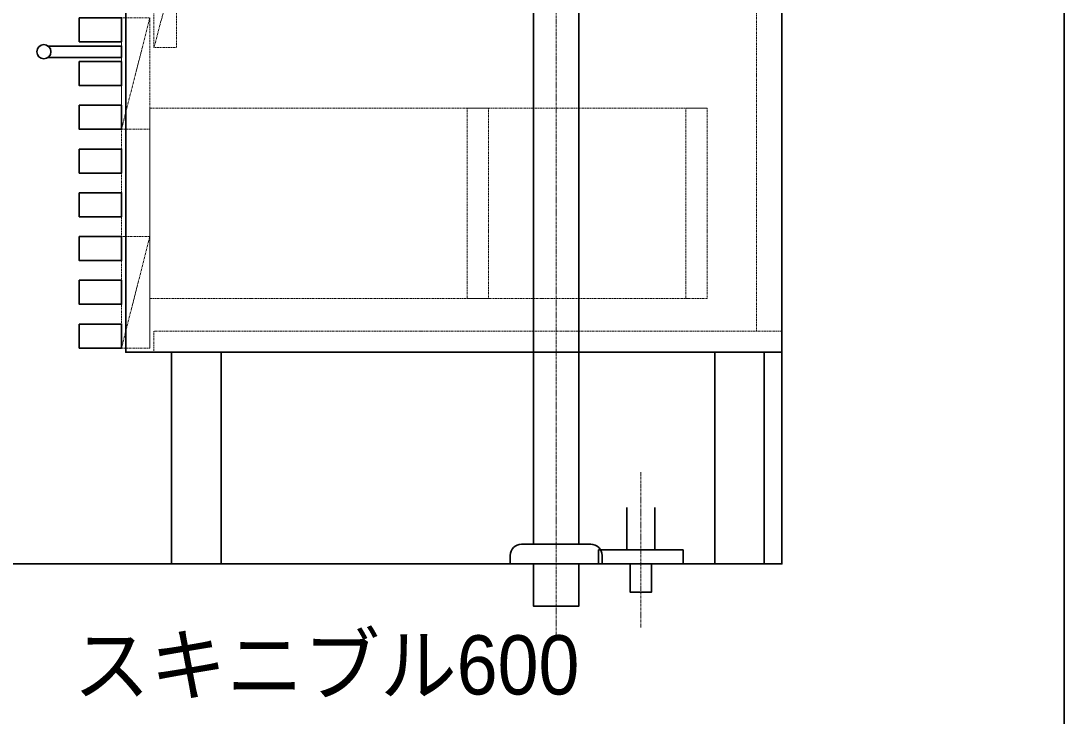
# Model space of a CAD drawing. Units: millimetres, scale not verified. Extents: x -6062 to 6062, y -3045 to 3045.
# Drawn here: x 1473 to 2212, y -548 to -55 of the extents above; entities that cross this region are included whole.
import ezdxf
from ezdxf.enums import TextEntityAlignment as Align

# ---------------------------------------------------------------- set-up
doc = ezdxf.new("R2010")
doc.units = ezdxf.units.MM
doc.header["$LTSCALE"] = 20
doc.linetypes.add('USER1', pattern=[2.91, 1.76, -0.4, 0.35, -0.4])
doc.linetypes.add('USER2', pattern=[1.11, 0.71, -0.4])
for name, color, linetype, lineweight in [('0-0_1図面枠', 7, 'Continuous', 20), ('0-1_5ボウル・キャビネット', 7, 'Continuous', 15), ('0-5_4給排水', 7, 'Continuous', 30)]:
    doc.layers.add(name, color=color, linetype=linetype, lineweight=lineweight)
doc.styles.add('ＭＳ Ｐゴシック', font='')
doc.styles.get('ＭＳ Ｐゴシック').set_extended_font_data('MS PGothic')

# ---------------------------------------------------------------- blocks, each defined once
blk = doc.blocks.new('グループ-2')
at = {"layer": '0-0_1図面枠', "lineweight": 35}
blk.add_lwpolyline([(-80000, 55400), (80000, 55400), (80000, -55400), (-80000, -55400)], close=True, dxfattribs=at)
blk = doc.blocks.new('図面枠')
at = {"layer": '0-0_1図面枠'}
blk.add_blockref('グループ-2', (0, 0), dxfattribs=at)
blk = doc.blocks.new('グループ-35')
at = {"layer": '0-5_4給排水', "linetype": 'USER1', "lineweight": 15}
blk.add_line((74000, -7500), (74000, -9700), dxfattribs=at)
at = {"layer": '0-5_4給排水'}
blk.add_lwpolyline([(73800, -8000), (73800, -8600), (74200, -8600), (74200, -8000)], dxfattribs=at)
for points in [[(73400, -8600), (74600, -8600), (74600, -8800), (73400, -8800)], [(73850, -8800), (74150, -8800), (74150, -9200), (73850, -9200)]]:
    blk.add_lwpolyline(points, close=True, dxfattribs=at)
blk = doc.blocks.new('グループ-39')
at = {"layer": '0-5_4給排水', "linetype": 'USER1', "lineweight": 15}
blk.add_line((72800, -9860), (72800, 2220), dxfattribs=at)
at = {"layer": '0-5_4給排水'}
blk.add_line((72150, -8706.7), (72150, -8680), dxfattribs=at)
for points in [[(72480, 1140), (72480, -8520), (73120, -8520), (73120, 1140)], [(72310, -8520), (72312.5, -8520), (73287.5, -8520), (73290, -8520)], [(73450, -8680), (73450, -8706.7), (73450, -8800), (72150, -8800), (72150, -8706.7)]]:
    blk.add_lwpolyline(points, dxfattribs=at)
blk.add_lwpolyline([(72480, -8800), (73120, -8800), (73120, -9400), (72480, -9400)], close=True, dxfattribs=at)
for centre, start, end in [((72310, -8680), 90, 180), ((73290, -8680), 0, 90)]:
    blk.add_arc(centre, 160, start, end, dxfattribs=at)
blk = doc.blocks.new('グループ-48')
at = {"layer": '0-1_5ボウル・キャビネット', "linetype": 'USER2'}
blk.add_line((75640, 4000), (75640, -5500), dxfattribs=at)
at = {"layer": '0-1_5ボウル・キャビネット', "linetype": 'USER1'}
for p, q in [((67100, -1480), (67420, -280)), ((67040, -1060), (66640, -2640)), ((67040, -4160), (66640, -5740))]:
    blk.add_line(p, q, dxfattribs=at)
at = {"layer": '0-1_5ボウル・キャビネット', "lineweight": 30}
for points in [[(66700, 4000), (76000, 4000), (76000, -5800), (66700, -5800)], [(66040, -1060), (66640, -1060), (66640, -1400), (66040, -1400)], [(66040, -1680), (66640, -1680), (66640, -2020), (66040, -2020)], [(66040, -2300), (66640, -2300), (66640, -2640), (66040, -2640)], [(66040, -2920), (66640, -2920), (66640, -3260), (66040, -3260)], [(66040, -3540), (66640, -3540), (66640, -3880), (66040, -3880)], [(66040, -4160), (66640, -4160), (66640, -4500), (66040, -4500)], [(66040, -4780), (66640, -4780), (66640, -5120), (66040, -5120)], [(66040, -5400), (66640, -5400), (66640, -5740), (66040, -5740)], [(67350, -5800), (68050, -5800), (68050, -8800), (67350, -8800)], [(75050, -5800), (75750, -5800), (75750, -8800), (75050, -8800)]]:
    blk.add_lwpolyline(points, close=True, dxfattribs=at)
at = {"layer": '0-1_5ボウル・キャビネット', "linetype": 'USER2'}
for points in [[(67100, -280), (67420, -280), (67420, -1480), (67100, -1480)], [(66640, -1060), (67040, -1060), (67040, -5740), (66640, -5740)], [(66640, -1060), (67040, -1060), (67040, -2640), (66640, -2640)], [(67040, -2340), (74940, -2340), (74940, -5040), (67040, -5040)], [(71540, -2340), (71840, -2340), (71840, -5040), (71540, -5040)], [(74640, -2340), (74940, -2340), (74940, -5040), (74640, -5040)], [(66640, -4160), (67040, -4160), (67040, -5740), (66640, -5740)]]:
    blk.add_lwpolyline(points, close=True, dxfattribs=at)
at = {"layer": '0-1_5ボウル・キャビネット', "lineweight": 30}
blk.add_lwpolyline([(65600, -1460), (66640, -1460), (66640, -1620), (65600, -1620)], dxfattribs=at)
at = {"layer": '0-1_5ボウル・キャビネット', "linetype": 'USER2'}
blk.add_lwpolyline([(76000, -5500), (67100, -5500), (67100, -5800)], dxfattribs=at)
at = {"layer": '0-1_5ボウル・キャビネット', "lineweight": 30}
blk.add_circle((65540, -1540), 100, dxfattribs=at)
blk = doc.blocks.new('グループ-49')
at = {"layer": '0-1_5ボウル・キャビネット', "lineweight": 30}
blk.add_lwpolyline([(64000, -8800), (76000, -8800), (76000, 11200)], dxfattribs=at)
at = {"layer": '0-1_5ボウル・キャビネット'}
blk.add_blockref('グループ-48', (0, 0), dxfattribs=at)

msp = doc.modelspace()

# ---------------------------------------------------------------- block references
at = {"layer": '0-0_1図面枠', "xscale": 0.05, "yscale": 0.05}
msp.add_blockref('図面枠', (-1787.5, 0), dxfattribs=at)
at = {"layer": '0-1_5ボウル・キャビネット', "xscale": 0.05, "yscale": 0.05}
msp.add_blockref('グループ-49', (-1787.5, 0), dxfattribs=at)
at = {"layer": '0-5_4給排水', "xscale": 0.05, "yscale": 0.05}
for name in ['グループ-39', 'グループ-35']:
    msp.add_blockref(name, (-1787.5, 0), dxfattribs=at)

# ---------------------------------------------------------------- texts
at = {"layer": '0-0_1図面枠', "style": 'ＭＳ Ｐゴシック', "width": 0.95}
msp.add_text('スキニブル600', height=41.94, dxfattribs=at).set_placement((1510.3, -545.05), align=Align.BOTTOM_LEFT)

doc.saveas('drawing.dxf')
